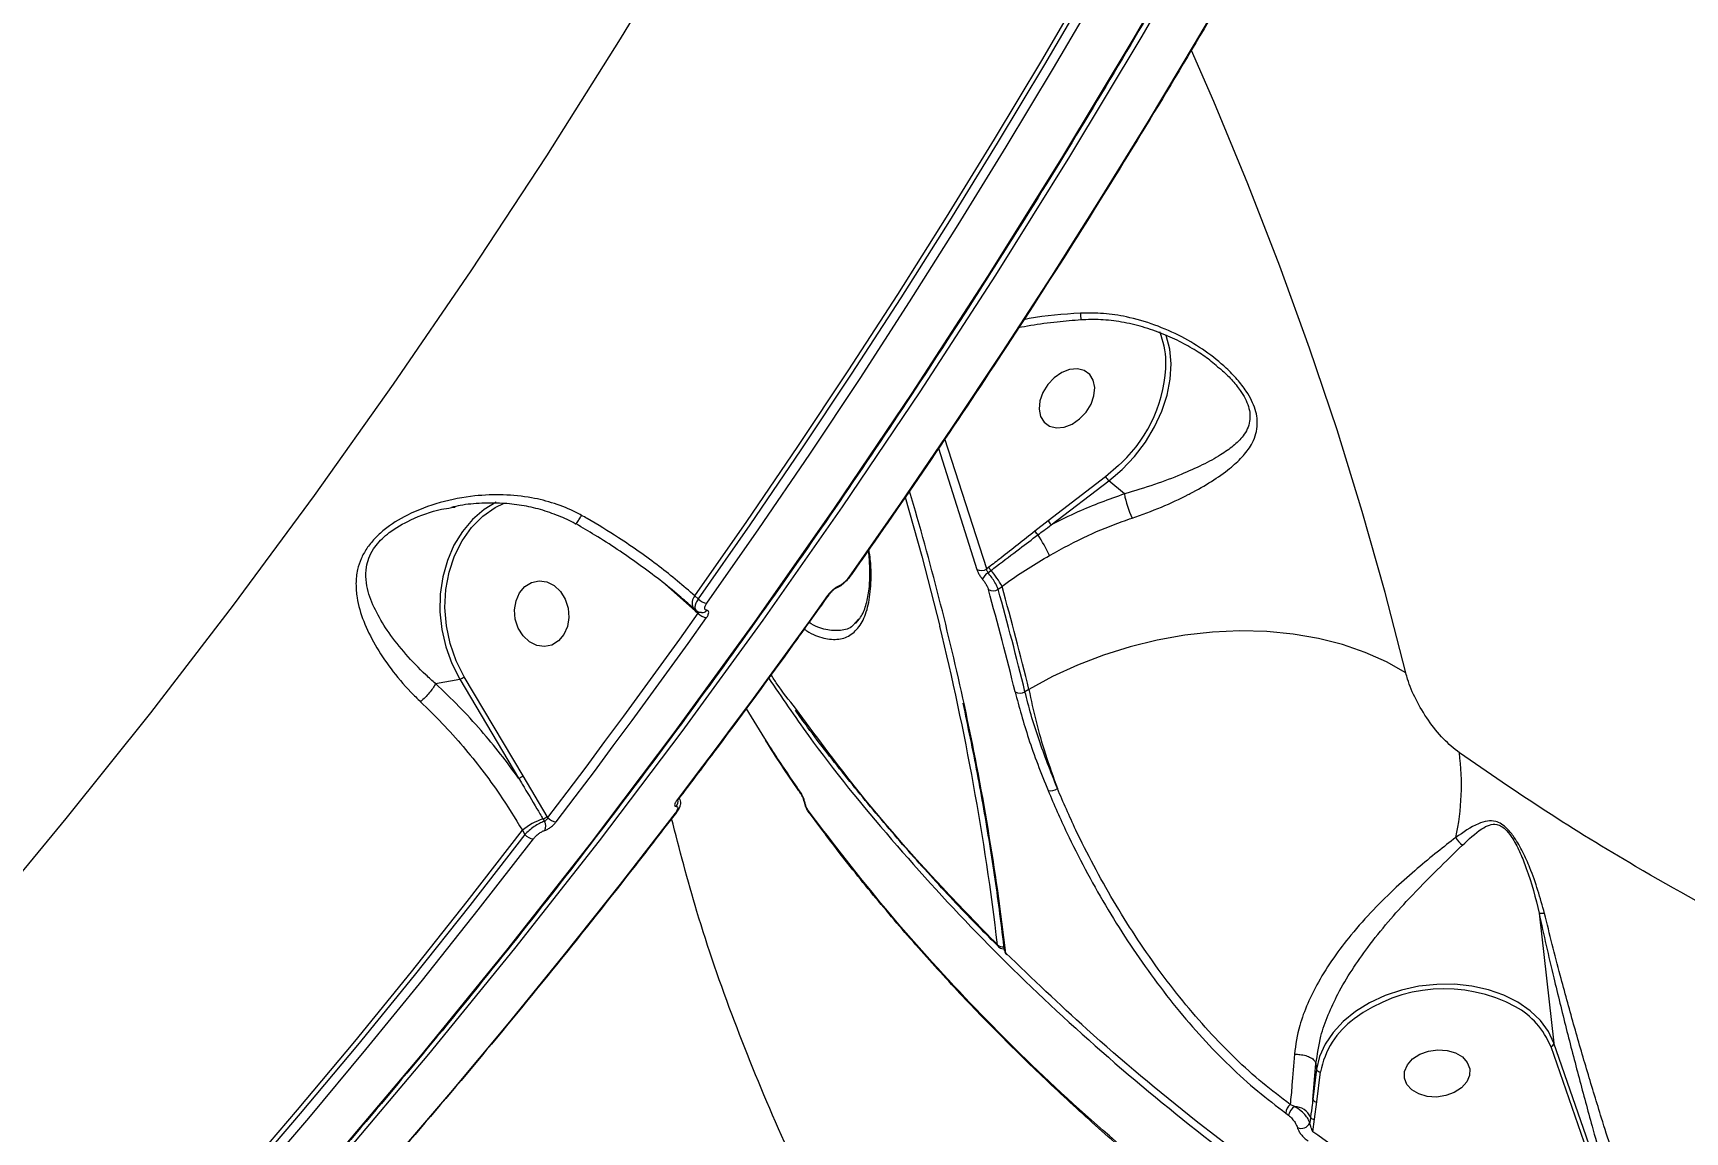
# Model space of a CAD drawing. Header units: millimetres. Extents: x -6028 to 5958, y -6064 to 4137.
# Drawn here: x 1504.4 to 1729.3, y -1420.3 to -1270.7 of the extents above; entities that cross this region are included whole.
import ezdxf

# ---------------------------------------------------------------- set-up
doc = ezdxf.new("R2010")
doc.units = ezdxf.units.MM
for name, color, linetype in [('DIKOM_ОБЪЕКТ', 7, 'Continuous'), ('DIKOM_РАЗМЕР_ЗОНА', 7, 'Continuous'), ('DIKOM_РАЗМЕР_ОБЪЕКТА', 7, 'Continuous')]:
    doc.layers.add(name, color=color, linetype=linetype)
doc.styles.add('style1', font='arial.ttf', dxfattribs={"width": 0.8})
doc.dimstyles.new('1-50', dxfattribs={"dimtxt": 300, "dimasz": 200, "dimexe": 100, "dimexo": 0, "dimgap": 100, "dimtad": 1, "dimtxsty": 'style1', "dimcen": 200, "dimclrd": 7, "dimclre": 7, "dimclrt": 7, "dimadec": 1, "dimazin": 2, "dimtfac": 1, "dimtmove": 0, "dimatfit": 2, "dimfxl": 0, "dimlwd": 25, "dimlwe": 18, "dimarcsym": 0})

# ---------------------------------------------------------------- blocks, each defined once
blk = doc.blocks.new('*D9')
at = {"layer": 'Defpoints', "color": 0, "transparency": 16777216}
for p in [(-6027.56, 1459.58), (4556.58, 1382.7), (4556.58, -5964.37)]:
    blk.add_point(p, dxfattribs=at)
at = {"layer": 'DIKOM_РАЗМЕР_ЗОНА', "color": 7, "lineweight": 18, "transparency": 16777216}
for p, q in [((-6027.56, 1459.58), (-6027.56, -6064.37)), ((4556.58, 1382.7), (4556.58, -6064.37))]:
    blk.add_line(p, q, dxfattribs=at)
at = {"layer": 'DIKOM_РАЗМЕР_ЗОНА', "color": 7, "lineweight": 25, "transparency": 16777216}
blk.add_line((-5827.56, -5964.37), (4356.58, -5964.37), dxfattribs=at)
at = {"layer": 'DIKOM_РАЗМЕР_ЗОНА', "color": 7, "transparency": 16777216}
for points in [[(-5827.56, -5931.03), (-5827.56, -5997.7), (-6027.56, -5964.37)], [(4356.58, -5931.03), (4356.58, -5997.7), (4556.58, -5964.37)]]:
    blk.add_solid(points, dxfattribs=at)
at = {"layer": 'DIKOM_РАЗМЕР_ЗОНА', "color": 7, "transparency": 16777216, "insert": (157.08, -5711.2), "char_height": 300, "attachment_point": 5, "style": 'style1'}
blk.add_mtext('10600', dxfattribs=at)
blk = doc.blocks.new('*D10')
at = {"layer": 'Defpoints', "color": 0, "transparency": 16777216}
for p in [(1555.59, 4137.49), (5858.35, 4137.49), (1555.59, -4898.38)]:
    blk.add_point(p, dxfattribs=at)
at = {"layer": 'DIKOM_РАЗМЕР_ЗОНА', "color": 7, "lineweight": 18, "transparency": 16777216}
for p, q in [((1555.59, 4137.49), (5958.35, 4137.49)), ((1555.59, -4898.38), (5958.35, -4898.38))]:
    blk.add_line(p, q, dxfattribs=at)
at = {"layer": 'DIKOM_РАЗМЕР_ЗОНА', "color": 7, "lineweight": 25, "transparency": 16777216}
blk.add_line((5858.35, -4698.38), (5858.35, 3937.49), dxfattribs=at)
at = {"layer": 'DIKOM_РАЗМЕР_ЗОНА', "color": 7, "transparency": 16777216}
for points in [[(5825.01, 3937.49), (5891.68, 3937.49), (5858.35, 4137.49)], [(5825.01, -4698.38), (5891.68, -4698.38), (5858.35, -4898.38)]]:
    blk.add_solid(points, dxfattribs=at)
at = {"layer": 'DIKOM_РАЗМЕР_ЗОНА', "color": 7, "transparency": 16777216, "insert": (5605.17, 52.12), "char_height": 300, "attachment_point": 5, "rotation": 90, "style": 'style1'}
blk.add_mtext('9050', dxfattribs=at)
blk = doc.blocks.new('*D11')
at = {"layer": 'Defpoints', "color": 0, "transparency": 16777216}
for p in [(259.43, 2965.58), (1920.55, -3002.33), (4022.59, -3002.33)]:
    blk.add_point(p, dxfattribs=at)
at = {"layer": 'DIKOM_РАЗМЕР_ОБЪЕКТА', "color": 7, "lineweight": 18, "transparency": 16777216}
for p, q in [((259.43, 2965.58), (4122.59, 2965.58)), ((1920.55, -3002.33), (4122.59, -3002.33))]:
    blk.add_line(p, q, dxfattribs=at)
at = {"layer": 'DIKOM_РАЗМЕР_ОБЪЕКТА', "color": 7, "lineweight": 25, "transparency": 16777216}
blk.add_line((4022.59, 2765.58), (4022.59, -2802.33), dxfattribs=at)
at = {"layer": 'DIKOM_РАЗМЕР_ОБЪЕКТА', "color": 7, "transparency": 16777216}
for points in [[(3989.25, 2765.58), (4055.92, 2765.58), (4022.59, 2965.58)], [(3989.25, -2802.33), (4055.92, -2802.33), (4022.59, -3002.33)]]:
    blk.add_solid(points, dxfattribs=at)
at = {"layer": 'DIKOM_РАЗМЕР_ОБЪЕКТА', "color": 7, "transparency": 16777216, "insert": (3769.41, -24.42), "char_height": 300, "attachment_point": 5, "rotation": 90, "style": 'style1'}
blk.add_mtext('6000', dxfattribs=at)
blk = doc.blocks.new('*D12')
at = {"layer": 'Defpoints', "color": 0, "transparency": 16777216}
for p in [(3056.58, 1987.9), (-4027.97, 676.5), (3056.58, -3714.77)]:
    blk.add_point(p, dxfattribs=at)
at = {"layer": 'DIKOM_РАЗМЕР_ОБЪЕКТА', "color": 7, "lineweight": 18, "transparency": 16777216}
for p, q in [((3056.58, 1987.9), (3056.58, -3814.77)), ((-4027.97, 676.5), (-4027.97, -3814.77))]:
    blk.add_line(p, q, dxfattribs=at)
at = {"layer": 'DIKOM_РАЗМЕР_ОБЪЕКТА', "color": 7, "lineweight": 25, "transparency": 16777216}
blk.add_line((-3827.97, -3714.77), (2856.58, -3714.77), dxfattribs=at)
at = {"layer": 'DIKOM_РАЗМЕР_ОБЪЕКТА', "color": 7, "transparency": 16777216}
for points in [[(-3827.97, -3681.44), (-3827.97, -3748.11), (-4027.97, -3714.77)], [(2856.58, -3681.44), (2856.58, -3748.11), (3056.58, -3714.77)]]:
    blk.add_solid(points, dxfattribs=at)
at = {"layer": 'DIKOM_РАЗМЕР_ОБЪЕКТА', "color": 7, "transparency": 16777216, "insert": (20, -3461.6), "char_height": 300, "attachment_point": 5, "style": 'style1'}
blk.add_mtext('7100', dxfattribs=at)

msp = doc.modelspace()

# ---------------------------------------------------------------- linework, layer by layer
at = {"layer": 'DIKOM_ОБЪЕКТ', "color": 7, "linetype": 'Continuous', "lineweight": 15}
for p, q in [((1627.694, -1327.216), (1632.912, -1343.707)), ((1634.243, -1343.641), (1628.549, -1325.937)), ((1650.438, -1331.098), (1642.602, -1337.092)), ((1643.036, -1337.65), (1650.871, -1331.657)), ((1650.871, -1331.657), (1651.48, -1331.174)), ((1652.998, -1333.436), (1650.871, -1331.657)), ((1561.349, -1335.298), (1561.84, -1335.216)), ((1642.602, -1337.092), (1640.821, -1338.494)), ((1634.527, -1343.423), (1634.243, -1343.641)), ((1590.094, -1345.391), (1594.564, -1349.367)), ((1594.965, -1347.718), (1594.513, -1347.311)), ((1635.811, -1346.42), (1636.33, -1346.027)), ((1594.256, -1348.911), (1594.236, -1348.891)), ((1594.656, -1349.271), (1594.256, -1348.911)), ((1594.564, -1349.367), (1594.912, -1349.681)), ((1616.826, -1350.447), (1616.349, -1350.977)), ((1559.185, -1359.251), (1562.475, -1358.652)), ((1562.475, -1358.652), (1570.493, -1372.118)), ((1571.105, -1371.796), (1563.087, -1358.33)), ((1639.999, -1360.063), (1639.454, -1360.359)), ((1604.047, -1366.732), (1601.492, -1362.607)), ((1574.38, -1377.365), (1571.105, -1371.796)), ((1609.431, -1375.413), (1609.428, -1375.401)), ((1573.819, -1377.675), (1574.022, -1378.015)), ((1574.447, -1377.478), (1574.38, -1377.365)), ((1610.053, -1376.832), (1610.063, -1376.845)), ((1571.018, -1379.225), (1571.354, -1379.787)), ((1709.468, -1390.523), (1711.5, -1408.216)), ((1724.66, -1446.16), (1711.5, -1408.216)), ((1711.055, -1408.677), (1724.216, -1446.621)), ((1678.66, -1415.853), (1679.079, -1410.954)), ((1679.172, -1411.764), (1678.66, -1415.853)), ((1679.079, -1410.954), (1679.079, -1410.952)), ((1679.079, -1410.954), (1679.172, -1411.764)), ((1679.197, -1416.207), (1679.709, -1412.118)), ((1676.185, -1416.827), (1675.578, -1416.538)), ((1678.882, -1418.571), (1679.197, -1416.207)), ((1674.996, -1417.716), (1675.349, -1417.998)), ((1678.65, -1420.291), (1678.882, -1418.571))]:
    msp.add_line(p, q, dxfattribs=at)
at = {"layer": 'DIKOM_ОБЪЕКТ', "color": 7, "linetype": 'Continuous', "lineweight": 15, "flags": 128}
for points in [[(1707.906, -1168.627), (1699.616, -1186.262), (1691.064, -1203.697), (1682.249, -1220.929), (1673.176, -1237.95), (1663.848, -1254.757), (1654.266, -1271.344), (1644.434, -1287.706), (1634.355, -1303.838), (1624.032, -1319.735), (1613.468, -1335.393), (1602.666, -1350.807), (1591.629, -1365.971), (1580.362, -1380.882), (1568.866, -1395.535), (1557.146, -1409.925), (1545.206, -1424.048)], [(1546.342, -1423.841), (1558.282, -1409.718), (1570.002, -1395.328), (1581.498, -1380.675), (1592.765, -1365.764), (1603.802, -1350.6), (1614.604, -1335.186), (1625.168, -1319.528), (1635.491, -1303.631), (1645.57, -1287.499), (1655.402, -1271.137), (1664.984, -1254.55), (1674.313, -1237.743), (1683.385, -1220.722), (1692.2, -1203.491), (1700.753, -1186.055), (1709.042, -1168.42)], [(1622.039, -1205.546), (1613, -1222.365), (1603.702, -1238.964), (1594.147, -1255.339), (1584.339, -1271.484), (1574.28, -1287.394), (1563.974, -1303.063), (1553.425, -1318.488), (1542.635, -1333.662), (1531.608, -1348.582), (1520.348, -1363.242), (1508.858, -1377.637), (1497.141, -1391.764), (1485.202, -1405.618), (1473.045, -1419.193), (1460.672, -1432.486)], [(1668.977, -1261.18), (1662.656, -1271.978), (1656.228, -1282.679), (1649.694, -1293.282), (1643.054, -1303.785), (1636.311, -1314.188), (1629.464, -1324.489), (1622.515, -1334.687), (1615.464, -1344.779)], [(1594.513, -1347.311), (1601.573, -1337.207), (1608.53, -1326.996), (1615.385, -1316.683), (1622.136, -1306.266), (1628.783, -1295.749), (1635.324, -1285.132), (1641.758, -1274.417), (1648.086, -1263.604)], [(1648.433, -1264.188), (1642.117, -1274.977), (1635.694, -1285.669), (1629.166, -1296.263), (1622.532, -1306.758), (1615.794, -1317.152), (1608.953, -1327.445), (1602.009, -1337.634), (1594.965, -1347.718)], [(1596.15, -1348.295), (1603.201, -1338.202), (1610.15, -1328.005), (1616.997, -1317.704), (1623.74, -1307.301), (1630.38, -1296.797), (1636.914, -1286.194), (1643.342, -1275.493), (1649.663, -1264.696)], [(1691.324, -1357.799), (1688.514, -1346.831), (1685.392, -1335.804), (1681.959, -1324.725), (1678.217, -1313.598), (1674.168, -1302.43), (1669.815, -1291.228), (1665.16, -1279.997), (1662.15, -1273.081)], [(1651.48, -1331.174), (1652.702, -1330.09), (1654.375, -1328.317), (1655.851, -1326.375), (1657.1, -1324.309), (1658.093, -1322.162), (1658.809, -1319.982), (1659.233, -1317.816), (1659.354, -1315.713), (1659.171, -1313.717), (1658.687, -1311.874), (1658.654, -1311.784)], [(1641.581, -1322.878), (1642.074, -1323.675), (1642.817, -1324.209), (1643.751, -1324.436), (1644.8, -1324.338), (1645.879, -1323.924), (1646.901, -1323.225), (1647.783, -1322.3), (1648.453, -1321.222), (1648.857, -1320.08), (1648.963, -1318.965), (1648.761, -1317.969), (1648.269, -1317.172), (1647.526, -1316.638), (1646.592, -1316.41), (1645.543, -1316.508), (1644.464, -1316.923), (1643.442, -1317.622), (1642.56, -1318.547), (1641.89, -1319.625), (1641.486, -1320.767), (1641.38, -1321.881), (1641.581, -1322.878)], [(1652.629, -1329.173), (1652.214, -1329.579), (1650.438, -1331.098)], [(1623.165, -1333.87), (1625.424, -1341.926), (1627.862, -1351.432)], [(1567.445, -1334.555), (1565.801, -1335.548), (1564.224, -1336.899), (1562.846, -1338.529), (1561.696, -1340.404), (1560.799, -1342.482), (1560.175, -1344.719), (1559.838, -1347.066), (1559.793, -1349.473), (1560.043, -1351.887), (1560.583, -1354.255), (1561.399, -1356.526), (1562.475, -1358.652)], [(1563.087, -1358.33), (1561.993, -1356.15), (1561.181, -1353.814), (1560.67, -1351.381), (1560.473, -1348.908), (1560.594, -1346.456), (1561.03, -1344.083), (1561.772, -1341.847), (1562.8, -1339.802), (1564.091, -1337.996), (1565.612, -1336.475), (1567.328, -1335.275), (1568.536, -1334.677)], [(1576.205, -1346.728), (1576.86, -1347.782), (1577.254, -1348.994), (1577.357, -1350.268), (1577.16, -1351.499), (1576.678, -1352.589), (1575.952, -1353.448), (1575.039, -1354.007), (1574.014, -1354.222), (1572.96, -1354.073), (1571.962, -1353.574), (1571.101, -1352.766), (1570.447, -1351.712), (1570.052, -1350.5), (1569.949, -1349.226), (1570.146, -1347.995), (1570.628, -1346.905), (1571.354, -1346.046), (1572.267, -1345.487), (1573.292, -1345.273), (1574.346, -1345.421), (1575.344, -1345.919), (1576.205, -1346.728)], [(1615.616, -1344.685), (1615.555, -1344.742), (1615.464, -1344.779)], [(1634.424, -1344.154), (1634.524, -1344.078), (1634.824, -1343.848)], [(1612.574, -1347.26), (1610.057, -1350.784), (1607.528, -1354.295), (1604.986, -1357.793), (1602.432, -1361.278), (1599.865, -1364.749), (1597.286, -1368.206), (1594.695, -1371.65), (1592.092, -1375.08)], [(1594.912, -1349.681), (1592.397, -1353.202), (1589.87, -1356.71), (1587.33, -1360.205), (1584.778, -1363.687), (1582.214, -1367.155), (1579.637, -1370.61), (1577.048, -1374.051), (1574.447, -1377.478)], [(1594.564, -1349.367), (1594.6, -1349.299), (1594.624, -1349.242)], [(1575.618, -1378.079), (1578.221, -1374.649), (1580.812, -1371.205), (1583.391, -1367.747), (1585.958, -1364.276), (1588.512, -1360.792), (1591.054, -1357.294), (1593.583, -1353.783), (1596.1, -1350.259)], [(1691.324, -1357.799), (1688.686, -1356.293), (1685.804, -1355.001), (1682.704, -1353.934), (1679.416, -1353.103), (1675.969, -1352.516), (1672.394, -1352.177), (1668.724, -1352.089), (1664.992, -1352.253), (1661.233, -1352.669), (1657.481, -1353.331), (1653.769, -1354.235), (1650.133, -1355.371), (1646.605, -1356.73), (1643.216, -1358.298), (1639.999, -1360.063)], [(1591.981, -1376.786), (1591.925, -1376.837), (1591.834, -1376.875)], [(1592.244, -1374.99), (1592.184, -1375.043), (1592.092, -1375.08)], [(1609.511, -1375.52), (1609.451, -1375.457), (1609.431, -1375.413)], [(1591.834, -1376.875), (1584.326, -1386.552), (1576.721, -1396.118), (1569.02, -1405.569), (1561.223, -1414.906), (1553.331, -1424.126), (1545.346, -1433.229), (1537.268, -1442.214), (1529.099, -1451.078)], [(1508.211, -1453.515), (1516.39, -1444.641), (1524.477, -1435.646), (1532.472, -1426.533), (1540.373, -1417.302), (1548.18, -1407.955), (1555.89, -1398.491), (1563.503, -1388.914), (1571.018, -1379.225)], [(1571.354, -1379.787), (1563.852, -1389.457), (1556.254, -1399.014), (1548.558, -1408.458), (1540.768, -1417.787), (1532.883, -1427), (1524.904, -1436.095), (1516.833, -1445.072), (1508.671, -1453.93)], [(1509.785, -1454.594), (1517.954, -1445.73), (1526.032, -1436.745), (1534.017, -1427.642), (1541.909, -1418.421), (1549.706, -1409.085), (1557.407, -1399.634), (1565.012, -1390.068), (1572.52, -1380.391)], [(1711.5, -1408.216), (1710.741, -1406.613), (1709.653, -1405.125), (1708.259, -1403.786), (1706.589, -1402.624), (1704.679, -1401.665), (1702.571, -1400.93), (1700.311, -1400.434), (1697.947, -1400.188), (1695.531, -1400.198), (1693.116, -1400.463), (1690.753, -1400.978), (1688.494, -1401.731), (1686.388, -1402.706), (1684.481, -1403.882), (1682.813, -1405.234), (1681.422, -1406.731), (1680.336, -1408.343), (1679.581, -1410.032), (1679.172, -1411.764)], [(1691.543, -1411.152), (1692.255, -1410.354), (1693.237, -1409.715), (1694.409, -1409.286), (1695.677, -1409.103), (1696.936, -1409.181), (1698.086, -1409.513), (1699.034, -1410.072), (1699.701, -1410.814), (1700.036, -1411.677), (1700.009, -1412.592), (1699.624, -1413.485), (1698.911, -1414.283), (1697.93, -1414.923), (1696.757, -1415.351), (1695.49, -1415.534), (1694.23, -1415.456), (1693.08, -1415.124), (1692.133, -1414.565), (1691.465, -1413.824), (1691.131, -1412.961), (1691.158, -1412.045), (1691.543, -1411.152)]]:
    msp.add_lwpolyline(points, dxfattribs=at)
at = {"layer": 'DIKOM_ОБЪЕКТ', "color": 7, "linetype": 'Continuous', "lineweight": 15}
for centre, radius, start, end in [((1661.241, -1307.99), 14.263, 183.3835, 187.00341), ((1647.689, -1315.622), 10.971, 1.3431, 22.74466), ((1639.4, -1315.178), 19.258, 313.38797, 359.44287), ((1652.197, -1330.181), 1.984, 207.55018, 228.07032), ((1240.451, -1446.847), 399.822, 12.22769, 16.53489), ((1666.106, -1331.117), 13.312, 190.03517, 204.95207), ((1642.805, -1337.341), 2.294, 210.16458, 226.31609), ((1644.361, -1336.174), 1.984, 207.55018, 228.07032), ((1614.294, -1356.154), 31.927, 26.71096, 32.49915), ((1633.523, -1342.596), 1.268, 241.19615, 304.53862), ((1635.354, -1345.653), 1.764, 121.82324, 160.68039), ((1636.343, -1342.466), 2.053, 207.78863, 222.29919), ((1627.247, -1350.693), 10.212, 27.19198, 42.0922), ((1595.657, -1348.326), 1.529, 138.4261, 201.67343), ((1612.532, -1347.018), 0.246, 279.85608, 324.36118), ((1613.5, -1345.721), 0.602, 291.66377, 330.04074), ((1635.108, -1345.383), 1.253, 239.69228, 304.1041), ((1237.426, -1457.671), 412.329, 13.64898, 15.64662), ((1237.731, -1457.912), 413.398, 13.64928, 15.6462), ((1238.196, -1457.606), 413.474, 13.64534, 15.65581), ((1596.172, -1348.602), 1.658, 220.57041, 267.52563), ((1596.228, -1346.629), 1.668, 220.77338, 267.33153), ((1595.474, -1348.764), 0.832, 266.04832, 321.78141), ((1275.823, -1437.619), 362.436, 6.78278, 13.75674), ((1562.038, -1357.08), 1.632, 285.54083, 310.01559), ((1638.772, -1359.31), 1.251, 238.09864, 303.0302), ((1281.853, -1437.921), 357.469, 6.74565, 12.23489), ((1665.285, -1373.036), 33.615, 347.67509, 7.46052), ((1570.058, -1370.549), 1.629, 285.49949, 310.01922), ((1609.283, -1374.028), 0.404, 180.23489, 214.11692), ((1642.901, -1372.156), 1.693, 259.85823, 304.9678), ((1591.14, -1375.29), 1.075, 320.08493, 11.92482), ((1610.432, -1376.566), 0.463, 182.25391, 215.03685), ((1576.64, -1386.077), 8.863, 108.55558, 129.36371), ((1573.255, -1375.993), 1.773, 288.55941, 309.35929), ((1572.994, -1378.668), 1.217, 332.0946, 32.40424), ((1575.7, -1376.478), 1.603, 218.59101, 267.05806), ((1572.61, -1378.788), 1.605, 218.50323, 266.78079), ((1701.06, -1378.616), 3.34, 208.5246, 232.57411), ((1636.454, -1393.964), 1.121, 229.27004, 278.03335), ((1636.141, -1394.78), 0.42, 184.62801, 225.77511), ((1636.547, -1394.366), 1, 225.00757, 265.72282), ((1637.67, -1395.482), 1, 186.67246, 225.31812), ((1637.229, -1395.526), 0.558, 187.4659, 226.74761), ((1637.268, -1395.898), 0.422, 184.67425, 224.43648), ((1696.577, -1421.318), 20.51, 61.7753, 126.81942), ((1701.134, -1412.59), 10.665, 21.52056, 61.17059), ((1691.065, -1414.257), 11.556, 125.9232, 169.33411), ((1710.997, -1408.176), 0.505, 276.68682, 355.40478), ((1679.658, -1411.61), 0.51, 197.60494, 275.65926), ((1676.494, -1417.723), 1.498, 127.67904, 179.73483), ((1677.215, -1418.446), 1.919, 122.45973, 166.49925), ((1676.075, -1419.354), 2.53, 25.78579, 87.50862), ((1679.146, -1415.699), 0.51, 197.61634, 275.65828), ((1677.091, -1418.533), 1.274, 244.87525, 335.12205), ((1678.845, -1418.033), 0.539, 204.19414, 273.9106)]:
    msp.add_arc(centre, radius, start, end, dxfattribs=at)
for points, knots in [([(1708.088, -1168.515), (1706.753, -1171.4), (1702.88, -1179.766), (1696.295, -1193.484), (1688.261, -1209.607), (1679.999, -1225.551), (1671.516, -1241.313), (1662.811, -1256.888), (1653.89, -1272.274), (1644.752, -1287.465), (1635.401, -1302.458), (1625.84, -1317.249), (1616.07, -1331.834), (1606.094, -1346.209), (1595.916, -1360.371), (1585.537, -1374.316), (1574.959, -1388.039), (1564.188, -1401.538), (1553.223, -1414.81), (1542.07, -1427.849), (1530.73, -1440.655), (1519.206, -1453.221), (1507.503, -1465.547), (1495.621, -1477.627), (1483.566, -1489.46), (1471.339, -1501.042), (1458.944, -1512.369), (1446.385, -1523.44), (1433.665, -1534.252), (1420.786, -1544.8), (1407.752, -1555.083), (1394.567, -1565.098), (1381.235, -1574.843), (1367.755, -1584.311), (1354.792, -1593.083), (1346.268, -1598.584), (1342.334, -1601.124)], [0, 0, 0, 0, 0.0157708, 0.0457271, 0.0756836, 0.1056401, 0.1355963, 0.1655526, 0.1955087, 0.2254648, 0.2554208, 0.2853767, 0.3153326, 0.3452882, 0.3752437, 0.4051993, 0.4351545, 0.4651098, 0.4950648, 0.5250198, 0.5549744, 0.5849292, 0.6148836, 0.644838, 0.674792, 0.7047462, 0.7347001, 0.7646537, 0.7946071, 0.8245605, 0.8545135, 0.8844664, 0.9144194, 0.944372, 0.9743244, 1, 1, 1, 1]), ([(1669.134, -1261.078), (1667.566, -1263.775), (1663.019, -1271.596), (1655.33, -1284.392), (1645.997, -1299.398), (1636.451, -1314.2), (1626.866, -1328.54), (1619.874, -1338.654), (1616.154, -1343.922), (1615.616, -1344.685)], [0, 0, 0, 0, 0.09344184, 0.27092929, 0.44841777, 0.62590587, 0.80339229, 0.97153682, 1, 1, 1, 1]), ([(1647.003, -1308.832), (1644.648, -1308.98), (1642.027, -1309.144), (1639.536, -1309.664), (1639.285, -1309.717)], [0, 0, 0, 0, 0.89903567, 1, 1, 1, 1]), ([(1654.037, -1336.732), (1655.398, -1336.243), (1658.125, -1335.263), (1660.641, -1334.068), (1662.897, -1332.899), (1664.918, -1331.751), (1667.261, -1330.097), (1669.079, -1328.446), (1670.212, -1326.963), (1670.859, -1325.558), (1671.196, -1324.016), (1670.979, -1321.966), (1669.858, -1319.715), (1668.396, -1317.827), (1666.563, -1315.948), (1664.054, -1313.945), (1660.768, -1311.959), (1657.165, -1310.354), (1653.569, -1309.32), (1650.156, -1308.786), (1648.054, -1308.817), (1647.003, -1308.832)], [0, 0, 0, 0, 0.0726914, 0.1455239, 0.1511316, 0.2173306, 0.2835406, 0.3377157, 0.3918173, 0.4254872, 0.4591091, 0.5134531, 0.5679374, 0.6044967, 0.6411234, 0.7029645, 0.7649124, 0.8309029, 0.8968734, 0.9484532, 1, 1, 1, 1]), ([(2288.518, -1307.096), (2284.392, -1311.399), (2276.137, -1320.008), (2262.58, -1332.337), (2248.078, -1344.306), (2232.55, -1355.818), (2216.05, -1366.829), (2198.936, -1377.096), (2181.282, -1386.6), (2163.171, -1395.342), (2144.309, -1403.463), (2124.73, -1410.908), (2104.486, -1417.633), (2084.017, -1423.491), (2063.399, -1428.483), (2042.708, -1432.628), (2021.613, -1435.989), (2000.172, -1438.524), (1978.45, -1440.2), (1956.914, -1440.984), (1935.633, -1440.89), (1914.669, -1439.955), (1893.692, -1438.162), (1872.777, -1435.482), (1851.999, -1431.902), (1831.795, -1427.497), (1812.223, -1422.298), (1793.322, -1416.354), (1774.802, -1409.574), (1756.748, -1401.943), (1739.226, -1393.472), (1723.801, -1384.971), (1710.26, -1376.691), (1702.499, -1371.346), (1698.615, -1368.671)], [0, 0, 0, 0, 0.0311785, 0.0623809, 0.0935595, 0.1256442, 0.1577552, 0.1898399, 0.2210202, 0.2522244, 0.2834047, 0.3154899, 0.347601, 0.3796861, 0.410889, 0.442116, 0.473319, 0.5054257, 0.5375587, 0.5696655, 0.6009196, 0.6321979, 0.6634522, 0.6956102, 0.727794, 0.7599521, 0.7912843, 0.8226406, 0.8539731, 0.8862093, 0.9184713, 0.9507075, 0.9753307, 1, 1, 1, 1]), ([(1647.087, -1309.749), (1646.008, -1309.835), (1643.713, -1310.016), (1640.862, -1310.39), (1639.124, -1310.723), (1638.567, -1310.829)], [0, 0, 0, 0, 0.3762817, 0.8000922, 1, 1, 1, 1]), ([(1665.699, -1316.114), (1665.415, -1315.87), (1664.584, -1315.155), (1662.946, -1314.034), (1660.761, -1312.764), (1658.232, -1311.606), (1655.493, -1310.652), (1652.646, -1309.997), (1649.826, -1309.648), (1647.98, -1309.703), (1647.082, -1309.73)], [0, 0, 0, 0, 0.05745, 0.1680213, 0.2970747, 0.4345602, 0.5805, 0.7267727, 0.8669933, 1, 1, 1, 1]), ([(2358.959, -1316.677), (2356.928, -1319.717), (2351.454, -1327.906), (2341.59, -1340.954), (2329.129, -1355.671), (2315.458, -1370.068), (2300.594, -1384.084), (2284.557, -1397.659), (2267.699, -1410.495), (2250.1, -1422.565), (2231.849, -1433.859), (2212.65, -1444.563), (2192.53, -1454.61), (2171.537, -1463.951), (2150.134, -1472.379), (2128.404, -1479.888), (2106.435, -1486.489), (2083.869, -1492.291), (2060.761, -1497.237), (2037.18, -1501.29), (2013.921, -1504.325), (1991.069, -1506.392), (1968.695, -1507.562), (1946.159, -1507.88), (1923.529, -1507.31), (1900.876, -1505.835), (1878.392, -1503.456), (1856.148, -1500.161), (1834.217, -1495.958), (1812.53, -1490.821), (1791.176, -1484.728), (1770.24, -1477.678), (1750.181, -1469.825), (1731.049, -1461.216), (1712.869, -1451.911), (1695.347, -1441.759), (1678.567, -1430.763), (1662.632, -1418.927), (1648.695, -1407.304), (1640.48, -1399.419), (1636.847, -1395.932)], [0, 0, 0, 0, 0.0156514, 0.0421674, 0.0687038, 0.0952197, 0.122506, 0.1498143, 0.1771005, 0.2036165, 0.2301529, 0.2566688, 0.283955, 0.3112634, 0.3385496, 0.3650655, 0.391602, 0.4181179, 0.4454041, 0.4727125, 0.4999986, 0.5255599, 0.5511394, 0.5767006, 0.6029494, 0.6292177, 0.6554665, 0.6819826, 0.7085191, 0.7350351, 0.7623214, 0.7896298, 0.816916, 0.843432, 0.8699685, 0.8964845, 0.9237706, 0.9510792, 0.9783655, 1, 1, 1, 1]), ([(1665.691, -1316.126), (1665.858, -1316.252), (1666.553, -1316.774), (1667.605, -1317.872), (1669.005, -1319.55), (1670.055, -1321.58), (1670.177, -1323.342), (1669.773, -1324.61), (1669.064, -1325.756), (1667.868, -1326.933), (1666.015, -1328.226), (1663.654, -1329.508), (1660.655, -1330.845), (1657.134, -1332.194), (1654.392, -1333.018), (1652.998, -1333.436)], [0, 0, 0, 0, 0.01704851, 0.07090066, 0.12609032, 0.20450184, 0.28280792, 0.33232434, 0.38310231, 0.46608488, 0.55075193, 0.65464213, 0.76032989, 0.87818486, 1, 1, 1, 1]), ([(1579.066, -1336.349), (1578.827, -1336.219), (1577.649, -1335.58), (1575.402, -1334.674), (1572.065, -1333.84), (1568.411, -1333.474), (1564.216, -1333.644), (1559.783, -1334.478), (1555.582, -1336.054), (1552.611, -1337.885), (1550.842, -1339.515), (1549.764, -1340.857), (1549.001, -1342.275), (1548.48, -1343.884), (1548.292, -1345.656), (1548.498, -1348.011), (1549.305, -1350.783), (1550.888, -1353.995), (1553.035, -1357.234), (1555.218, -1359.841), (1556.702, -1361.298), (1557.149, -1361.737)], [0, 0, 0, 0, 0.0134562, 0.0663225, 0.11923156, 0.18327483, 0.24735164, 0.32648127, 0.40536535, 0.4678606, 0.49909758, 0.53030241, 0.56144114, 0.59262409, 0.63451253, 0.67648811, 0.74808498, 0.81976015, 0.89395845, 0.96806364, 1, 1, 1, 1]), ([(1652.998, -1333.436), (1650.861, -1334.198), (1647.468, -1335.407), (1644.233, -1337.044), (1643.036, -1337.65)], [0, 0, 0, 0, 0.6298969, 1, 1, 1, 1]), ([(1559.182, -1359.253), (1559.181, -1359.253), (1558.744, -1358.862), (1557.273, -1357.559), (1555.066, -1355.242), (1552.818, -1352.405), (1551.07, -1349.576), (1550.063, -1347.175), (1549.663, -1345.103), (1549.691, -1343.574), (1550.061, -1342.158), (1550.817, -1340.67), (1551.881, -1339.503), (1553.572, -1338.142), (1556.067, -1336.747), (1558.983, -1335.653), (1560.892, -1335.367), (1561.349, -1335.298)], [0, 0, 0, 0, 0.0000577, 0.0472386, 0.1560847, 0.267919, 0.3718933, 0.4781356, 0.5366891, 0.5965358, 0.6379555, 0.6809692, 0.7482718, 0.7648314, 0.8517268, 0.9645554, 1, 1, 1, 1]), ([(1578.292, -1337.57), (1578.259, -1337.549), (1577.528, -1337.077), (1575.925, -1336.383), (1573.498, -1335.515), (1570.906, -1334.946), (1568.214, -1334.667), (1565.415, -1334.675), (1563.102, -1334.863), (1561.742, -1335.169), (1561.34, -1335.259)], [0, 0, 0, 0, 0.0068068, 0.1492178, 0.2972531, 0.4490104, 0.6031418, 0.7609961, 0.92944, 1, 1, 1, 1]), ([(1594.213, -1348.92), (1593.606, -1348.377), (1592.176, -1347.101), (1589.724, -1345.129), (1586.911, -1343.016), (1583.96, -1340.976), (1581.094, -1339.128), (1579.187, -1338.02), (1578.326, -1337.52)], [0, 0, 0, 0, 0.1322257, 0.3111519, 0.4911136, 0.6715414, 0.8517061, 1, 1, 1, 1]), ([(1578.352, -1337.477), (1578.359, -1337.476), (1578.375, -1337.475), (1578.558, -1337.195), (1578.795, -1336.806), (1578.978, -1336.498), (1579.045, -1336.384), (1579.066, -1336.349)], [0, 0, 0, 0, 0.2066886, 0.5195623, 0.8324243, 0.9482803, 1, 1, 1, 1]), ([(1594.513, -1347.311), (1592.924, -1345.96), (1589.701, -1343.218), (1584.659, -1339.704), (1581.03, -1337.469), (1579.322, -1336.495), (1579.066, -1336.349)], [0, 0, 0, 0, 0.3434997, 0.6969359, 0.954535, 1, 1, 1, 1]), ([(1640.821, -1338.494), (1639.285, -1339.715), (1637.196, -1341.375), (1635.085, -1342.995), (1634.527, -1343.423)], [0, 0, 0, 0, 0.7353111, 1, 1, 1, 1]), ([(1641.22, -1339), (1641.482, -1338.801), (1642.083, -1338.345), (1642.692, -1337.901), (1643.036, -1337.65)], [0, 0, 0, 0, 0.4352895, 1, 1, 1, 1]), ([(1642.813, -1341.803), (1644.549, -1340.86), (1647.757, -1339.117), (1651.581, -1337.572), (1653.591, -1336.885), (1654.037, -1336.732)], [0, 0, 0, 0, 0.4786813, 0.8843708, 1, 1, 1, 1]), ([(1634.824, -1343.848), (1635.083, -1343.65), (1636.379, -1342.661), (1638.511, -1341.051), (1640.389, -1339.63), (1641.22, -1339)], [0, 0, 0, 0, 0.1222816, 0.6114222, 1, 1, 1, 1]), ([(1609.386, -1351.823), (1609.501, -1351.906), (1610.46, -1352.603), (1612.081, -1353.139), (1614.151, -1353.354), (1615.87, -1352.67), (1617.207, -1351.209), (1618.118, -1348.99), (1618.522, -1346.025), (1618.554, -1343.326), (1618.277, -1341.455), (1618.207, -1340.984)], [0, 0, 0, 0, 0.0181633, 0.1522554, 0.2863717, 0.4200614, 0.5538558, 0.6878908, 0.821795, 0.9550889, 1, 1, 1, 1]), ([(1616.389, -1351.052), (1616.698, -1350.714), (1617.281, -1350.075), (1617.953, -1348.275), (1618.248, -1346.485), (1618.342, -1344.92), (1618.342, -1343.572), (1618.291, -1342.306), (1618.179, -1341.388), (1618.142, -1341.079)], [0, 0, 0, 0, 0.2350228, 0.4437173, 0.6382376, 0.7312668, 0.8245666, 0.9408194, 1, 1, 1, 1]), ([(1636.33, -1346.027), (1636.57, -1345.844), (1638.605, -1344.3), (1640.841, -1342.973), (1642.813, -1341.803)], [0, 0, 0, 0, 0.1178578, 1, 1, 1, 1]), ([(1615.611, -1344.685), (1615.591, -1344.715), (1615.428, -1344.961), (1615.006, -1345.415), (1614.37, -1345.964), (1613.941, -1346.167), (1613.73, -1346.267)], [0, 0, 0, 0, 0.0442728, 0.3698651, 0.6898608, 1, 1, 1, 1]), ([(1615.464, -1344.779), (1615.368, -1344.905), (1615.175, -1345.156), (1614.802, -1345.519), (1614.42, -1345.816), (1614.16, -1345.964), (1614.038, -1346.014), (1614.021, -1346.021)], [0, 0, 0, 0, 0.2406723, 0.4814407, 0.7216032, 0.9611358, 1, 1, 1, 1]), ([(1632.912, -1343.707), (1632.925, -1343.748), (1632.979, -1343.915), (1633.127, -1344.245), (1633.385, -1344.686), (1633.588, -1344.942), (1633.689, -1345.069)], [0, 0, 0, 0, 0.0963822, 0.39850594, 0.69899446, 1, 1, 1, 1]), ([(1633.689, -1345.069), (1633.791, -1345.197), (1633.993, -1345.452), (1634.252, -1345.893), (1634.406, -1346.236), (1634.46, -1346.413), (1634.476, -1346.465)], [0, 0, 0, 0, 0.2926787, 0.5851109, 0.8789187, 1, 1, 1, 1]), ([(1634.424, -1344.154), (1634.393, -1344.109), (1634.332, -1344.017), (1634.27, -1343.851), (1634.246, -1343.724), (1634.243, -1343.657), (1634.243, -1343.641)], [0, 0, 0, 0, 0.2928957, 0.592428, 0.9005962, 1, 1, 1, 1]), ([(1635.811, -1346.42), (1635.78, -1346.338), (1635.673, -1346.055), (1635.392, -1345.501), (1634.939, -1344.785), (1634.595, -1344.365), (1634.424, -1344.154)], [0, 0, 0, 0, 0.1209281, 0.4144368, 0.706912, 1, 1, 1, 1]), ([(1612.729, -1347.165), (1610.948, -1349.656), (1605.784, -1356.876), (1598.95, -1366.146), (1593.85, -1372.872), (1592.244, -1374.989)], [0, 0, 0, 0, 0.2651071, 0.7686353, 1, 1, 1, 1]), ([(1614.021, -1346.021), (1614.004, -1346.028), (1613.882, -1346.079), (1613.622, -1346.226), (1613.239, -1346.523), (1612.864, -1346.884), (1612.671, -1347.135), (1612.574, -1347.26)], [0, 0, 0, 0, 0.0385502, 0.2780659, 0.5183664, 0.7592528, 1, 1, 1, 1]), ([(1613.722, -1346.28), (1613.719, -1346.281), (1613.707, -1346.286), (1613.622, -1346.328), (1613.478, -1346.419), (1613.272, -1346.576), (1613.037, -1346.795), (1612.842, -1347.009), (1612.761, -1347.124), (1612.734, -1347.162)], [0, 0, 0, 0, 0.0440046, 0.1644093, 0.2994965, 0.47744, 0.6779268, 0.8913791, 1, 1, 1, 1]), ([(1594.965, -1347.718), (1594.941, -1347.755), (1594.782, -1348.001), (1594.562, -1348.446), (1594.486, -1348.93), (1594.534, -1349.212), (1594.655, -1349.259), (1594.665, -1349.263)], [0, 0, 0, 0, 0.0539425, 0.3596995, 0.6649269, 0.9702678, 1, 1, 1, 1]), ([(1595.418, -1349.576), (1595.371, -1349.577), (1595.165, -1349.581), (1594.88, -1349.474), (1594.719, -1349.303), (1594.674, -1349.256)], [0, 0, 0, 0, 0.1777235, 0.7692867, 1, 1, 1, 1]), ([(1595.04, -1349.481), (1595.033, -1349.507), (1595.018, -1349.56), (1594.959, -1349.633), (1594.918, -1349.674), (1594.912, -1349.681)], [0, 0, 0, 0, 0.4392666, 0.9150856, 1, 1, 1, 1]), ([(1596.127, -1349.279), (1596.053, -1349.259), (1595.906, -1349.221), (1595.838, -1349.013), (1595.899, -1348.72), (1596.035, -1348.461), (1596.135, -1348.317), (1596.15, -1348.295)], [0, 0, 0, 0, 0.2394228, 0.4787075, 0.7178977, 0.9577316, 1, 1, 1, 1]), ([(1596.1, -1350.259), (1596.115, -1350.237), (1596.215, -1350.094), (1596.353, -1349.835), (1596.415, -1349.544), (1596.348, -1349.337), (1596.201, -1349.298), (1596.127, -1349.279)], [0, 0, 0, 0, 0.0426724, 0.2824323, 0.5216767, 0.7607859, 1, 1, 1, 1]), ([(1616.349, -1350.977), (1616.237, -1351.112), (1615.704, -1351.75), (1614.367, -1352.135), (1612.365, -1351.968), (1610.875, -1351.505), (1610.045, -1350.917), (1610.039, -1350.913)], [0, 0, 0, 0, 0.0817975, 0.3867232, 0.6911428, 0.9978186, 1, 1, 1, 1]), ([(1604.537, -1358.475), (1606.317, -1361.102), (1611.42, -1368.632), (1621.119, -1380.521), (1633.513, -1394.118), (1647.092, -1407.092), (1661.74, -1419.463), (1677.42, -1431.189), (1694.053, -1442.219), (1711.563, -1452.502), (1729.052, -1461.551), (1746.372, -1469.479), (1763.391, -1476.405), (1780.961, -1482.716), (1799.003, -1488.385), (1817.353, -1493.365), (1835.963, -1497.642), (1852.813, -1500.901), (1863.557, -1502.563), (1867.935, -1503.24)], [0, 0, 0, 0, 0.0354527, 0.1016413, 0.1676225, 0.233603, 0.299792, 0.3660867, 0.4323813, 0.4985702, 0.5645512, 0.6212901, 0.6783311, 0.7354392, 0.7925471, 0.8495882, 0.9055514, 0.9615144, 1, 1, 1, 1]), ([(1608.21, -1362.617), (1607.335, -1361.521), (1606.141, -1360.024), (1605.133, -1358.452), (1604.864, -1358.032)], [0, 0, 0, 0, 0.73272692, 1, 1, 1, 1]), ([(1698.615, -1368.671), (1697.882, -1368.077), (1696.391, -1366.869), (1694.302, -1364.239), (1692.611, -1361.403), (1691.7, -1359.212), (1691.4, -1358.083), (1691.324, -1357.799)], [0, 0, 0, 0, 0.21870478, 0.44478073, 0.67940432, 0.9191986, 1, 1, 1, 1]), ([(1559.182, -1359.253), (1559.098, -1359.415), (1558.932, -1359.737), (1558.474, -1360.358), (1557.925, -1360.995), (1557.496, -1361.423), (1557.241, -1361.655), (1557.181, -1361.708), (1557.149, -1361.737)], [0, 0, 0, 0, 0.2316302, 0.463243, 0.6948712, 0.9264847, 0.9610353, 1, 1, 1, 1]), ([(1559.185, -1359.251), (1559.184, -1359.251), (1559.183, -1359.252), (1559.182, -1359.253), (1559.182, -1359.253)], [0, 0, 0, 0, 0.6367245, 1, 1, 1, 1]), ([(1570.493, -1372.118), (1569.686, -1371.018), (1568.066, -1368.807), (1565.343, -1365.543), (1562.393, -1362.307), (1560.258, -1360.273), (1559.185, -1359.251)], [0, 0, 0, 0, 0.2380403, 0.4781623, 0.7377006, 1, 1, 1, 1]), ([(1638.111, -1360.373), (1638.673, -1362.458), (1639.525, -1365.615), (1641.152, -1370.213), (1642.119, -1372.619), (1642.603, -1373.822)], [0, 0, 0, 0, 0.4927652, 0.7463767, 1, 1, 1, 1]), ([(1643.871, -1373.543), (1642.975, -1371.261), (1641.617, -1367.805), (1640.26, -1363.468), (1639.723, -1361.396), (1639.454, -1360.359)], [0, 0, 0, 0, 0.4928137, 0.746409, 1, 1, 1, 1]), ([(1639.999, -1360.063), (1640.3, -1361.494), (1640.892, -1364.31), (1642.197, -1368.843), (1643.311, -1371.97), (1643.871, -1373.543)], [0, 0, 0, 0, 0.3395419, 0.6677597, 1, 1, 1, 1]), ([(1557.149, -1361.737), (1558.14, -1362.701), (1560.134, -1364.641), (1562.926, -1367.762), (1565.539, -1370.996), (1568.31, -1374.786), (1570.015, -1377.58), (1571.018, -1379.225)], [0, 0, 0, 0, 0.1872838, 0.3765537, 0.5570054, 0.7391901, 1, 1, 1, 1]), ([(1635.867, -1395.058), (1634.979, -1394.181), (1631.905, -1391.144), (1626.919, -1385.799), (1620.911, -1379.046), (1615.228, -1372.167), (1610.99, -1366.779), (1608.743, -1363.646), (1608.193, -1362.878)], [0, 0, 0, 0, 0.0861646, 0.2982506, 0.5103985, 0.7215905, 0.9317841, 1, 1, 1, 1]), ([(1635.722, -1394.813), (1633.202, -1392.232), (1626.412, -1385.278), (1617.068, -1374.602), (1610.888, -1366.241), (1608.21, -1362.617)], [0, 0, 0, 0, 0.25063816, 0.67521262, 1, 1, 1, 1]), ([(1636.677, -1395.598), (1636.475, -1393.94), (1635.89, -1389.127), (1634.702, -1381.098), (1633.048, -1371.526), (1631.708, -1365.097), (1631.041, -1361.897)], [0, 0, 0, 0, 0.1495402, 0.4338879, 0.7182279, 1, 1, 1, 1]), ([(1608.879, -1374.03), (1608.582, -1373.594), (1607.096, -1371.415), (1605.44, -1368.99), (1604.2, -1366.979), (1604.047, -1366.732)], [0, 0, 0, 0, 0.1797805, 0.8989381, 1, 1, 1, 1]), ([(1608.951, -1374.254), (1608.858, -1374.122), (1607.155, -1371.706), (1605.587, -1369.262), (1604.104, -1366.951)], [0, 0, 0, 0, 0.054463, 1, 1, 1, 1]), ([(1570.493, -1372.118), (1570.663, -1372.396), (1571.511, -1373.784), (1572.611, -1375.644), (1573.546, -1377.216), (1573.819, -1377.675)], [0, 0, 0, 0, 0.15044544, 0.75212831, 1, 1, 1, 1]), ([(1609.511, -1375.52), (1609.467, -1375.359), (1609.381, -1375.036), (1609.177, -1374.544), (1609.001, -1374.213), (1608.902, -1374.064), (1608.879, -1374.03)], [0, 0, 0, 0, 0.30539899, 0.61141125, 0.9125295, 1, 1, 1, 1]), ([(1609.426, -1375.402), (1609.419, -1375.371), (1609.392, -1375.244), (1609.302, -1374.968), (1609.169, -1374.643), (1609.037, -1374.39), (1608.974, -1374.296), (1608.95, -1374.259)], [0, 0, 0, 0, 0.0836109, 0.3413834, 0.6203095, 0.8520112, 1, 1, 1, 1]), ([(1642.603, -1373.822), (1643.429, -1375.735), (1644.951, -1379.26), (1647.615, -1384.513), (1650.371, -1389.435), (1653.375, -1394.269), (1656.605, -1398.937), (1660.023, -1403.379), (1663.607, -1407.549), (1667.327, -1411.36), (1671.137, -1414.82), (1673.711, -1416.752), (1674.996, -1417.716)], [0, 0, 0, 0, 0.1166811, 0.2150847, 0.3137951, 0.4121986, 0.5100593, 0.6082278, 0.7060828, 0.8039512, 0.9021314, 1, 1, 1, 1]), ([(1675.578, -1416.538), (1674.321, -1415.594), (1671.802, -1413.704), (1668.075, -1410.318), (1664.434, -1406.586), (1660.927, -1402.503), (1657.581, -1398.152), (1654.42, -1393.579), (1651.478, -1388.843), (1648.78, -1384.02), (1646.171, -1378.873), (1644.68, -1375.418), (1643.871, -1373.543)], [0, 0, 0, 0, 0.09777229, 0.19585753, 0.29363079, 0.39146007, 0.4895936, 0.58742405, 0.68589606, 0.78468122, 0.88315545, 1, 1, 1, 1]), ([(1591.982, -1376.785), (1590.127, -1379.193), (1584.746, -1386.176), (1575.692, -1397.562), (1564.758, -1410.865), (1553.632, -1423.936), (1542.517, -1436.545), (1534.345, -1445.515), (1529.959, -1450.225), (1529.237, -1451.001)], [0, 0, 0, 0, 0.0930114, 0.2696696, 0.4463294, 0.622988, 0.7996462, 0.9670046, 1, 1, 1, 1]), ([(1592.092, -1375.08), (1592.071, -1375.108), (1591.961, -1375.256), (1591.811, -1375.507), (1591.731, -1375.774), (1591.772, -1375.951), (1591.9, -1375.97), (1591.964, -1375.98)], [0, 0, 0, 0, 0.0557664, 0.296786, 0.5326299, 0.7662796, 1, 1, 1, 1]), ([(1591.964, -1375.98), (1592.029, -1375.99), (1592.157, -1376.009), (1592.197, -1376.185), (1592.116, -1376.45), (1591.965, -1376.701), (1591.854, -1376.848), (1591.834, -1376.875)], [0, 0, 0, 0, 0.2340988, 0.4679552, 0.7040071, 0.944907, 1, 1, 1, 1]), ([(1592.348, -1374.866), (1592.388, -1374.923), (1592.504, -1375.089), (1592.546, -1375.425), (1592.506, -1375.826), (1592.339, -1376.273), (1592.112, -1376.596), (1591.979, -1376.785)], [0, 0, 0, 0, 0.0928703, 0.2686702, 0.4519386, 0.6783327, 1, 1, 1, 1]), ([(1592.25, -1374.986), (1592.222, -1375.022), (1592.154, -1375.11), (1592.103, -1375.198), (1592.084, -1375.244), (1592.087, -1375.235), (1592.088, -1375.234)], [0, 0, 0, 0, 0.2691672, 0.6461673, 0.9536265, 1, 1, 1, 1]), ([(1609.651, -1376.067), (1609.609, -1375.97), (1609.513, -1375.752), (1609.466, -1375.532), (1609.44, -1375.411)], [0, 0, 0, 0, 0.4482047, 1, 1, 1, 1]), ([(1609.969, -1376.584), (1609.949, -1376.556), (1609.875, -1376.45), (1609.746, -1376.211), (1609.602, -1375.863), (1609.541, -1375.634), (1609.511, -1375.52)], [0, 0, 0, 0, 0.1085662, 0.3983432, 0.6997446, 1, 1, 1, 1]), ([(1610.059, -1376.829), (1609.953, -1376.677), (1609.795, -1376.449), (1609.687, -1376.163), (1609.651, -1376.067)], [0, 0, 0, 0, 0.6668878, 1, 1, 1, 1]), ([(1657.673, -1426.631), (1653.178, -1422.778), (1644.186, -1415.073), (1631.833, -1402.78), (1620.269, -1390.006), (1613.403, -1381.058), (1609.969, -1376.584)], [0, 0, 0, 0, 0.2486167, 0.497233, 0.7486163, 1, 1, 1, 1]), ([(1574.022, -1378.015), (1574, -1378.022), (1573.789, -1378.084), (1573.327, -1378.278), (1572.617, -1378.698), (1571.91, -1379.226), (1571.539, -1379.601), (1571.354, -1379.787)], [0, 0, 0, 0, 0.028644, 0.267081, 0.5101407, 0.7556539, 1, 1, 1, 1]), ([(1574.447, -1377.478), (1574.425, -1377.539), (1574.381, -1377.659), (1574.276, -1377.824), (1574.163, -1377.944), (1574.08, -1377.995), (1574.037, -1378.011), (1574.027, -1378.014), (1574.022, -1378.015)], [0, 0, 0, 0, 0.2631837, 0.5159395, 0.7520936, 0.9410003, 0.9740852, 1, 1, 1, 1]), ([(1574.07, -1379.237), (1574.084, -1379.233), (1574.211, -1379.197), (1574.484, -1379.074), (1574.9, -1378.801), (1575.306, -1378.453), (1575.514, -1378.204), (1575.618, -1378.079)], [0, 0, 0, 0, 0.0278207, 0.265018, 0.5076993, 0.7539578, 1, 1, 1, 1]), ([(1793.214, -1628.404), (1787.975, -1624.747), (1777.496, -1617.433), (1762.198, -1605.938), (1747.248, -1594.078), (1732.207, -1581.415), (1717.214, -1567.986), (1702.387, -1553.798), (1688.124, -1539.196), (1674.503, -1524.216), (1661.59, -1508.905), (1649.798, -1493.764), (1639.115, -1478.855), (1629.505, -1464.227), (1620.694, -1449.48), (1612.753, -1434.665), (1605.723, -1419.831), (1599.667, -1405.001), (1594.755, -1390.882), (1592.419, -1381.819), (1591.336, -1377.62)], [0, 0, 0, 0, 0.0511501, 0.1023003, 0.1539591, 0.2056184, 0.262726, 0.319878, 0.3769856, 0.4357763, 0.4946159, 0.5534056, 0.6087166, 0.6640695, 0.7193802, 0.776287, 0.8332404, 0.8901466, 0.9491118, 1, 1, 1, 1]), ([(1657.83, -1426.924), (1655.762, -1425.191), (1651.293, -1421.448), (1644.729, -1415.511), (1638.088, -1409.163), (1631.729, -1402.683), (1625.641, -1396.076), (1619.826, -1389.329), (1614.617, -1382.918), (1611.478, -1378.699), (1610.083, -1376.825)], [0, 0, 0, 0, 0.1128266, 0.2437422, 0.3744953, 0.5048481, 0.6348604, 0.7650271, 0.8956155, 1, 1, 1, 1]), ([(1710.219, -1390.542), (1709.626, -1388.444), (1708.823, -1385.6), (1707.294, -1382.192), (1706.269, -1380.379), (1705.249, -1379.061), (1704.357, -1378.319), (1703.414, -1377.918), (1702.345, -1377.924), (1700.539, -1378.528), (1699.138, -1379.505), (1698.125, -1380.211)], [0, 0, 0, 0, 0.2657779, 0.3602935, 0.4543449, 0.5177824, 0.5633105, 0.6085996, 0.6803343, 0.7688899, 1, 1, 1, 1]), ([(1699.03, -1381.269), (1699.894, -1380.447), (1701.081, -1379.318), (1702.629, -1378.477), (1703.543, -1378.331), (1704.374, -1378.638), (1705.166, -1379.326), (1706.06, -1380.603), (1706.947, -1382.351), (1708.261, -1385.694), (1709.02, -1388.447), (1709.467, -1390.515), (1709.468, -1390.517)], [0, 0, 0, 0, 0.2369829, 0.3252737, 0.3938133, 0.4351353, 0.4764551, 0.5364576, 0.6308598, 0.7257802, 0.9996814, 1, 1, 1, 1]), ([(1572.52, -1380.391), (1572.624, -1380.267), (1572.832, -1380.019), (1573.239, -1379.673), (1573.655, -1379.4), (1573.931, -1379.279), (1574.057, -1379.241), (1574.07, -1379.237)], [0, 0, 0, 0, 0.2458039, 0.4917824, 0.7342607, 0.9715455, 1, 1, 1, 1]), ([(1698.125, -1380.211), (1697.302, -1380.85), (1695.653, -1382.13), (1692.909, -1384.39), (1689.975, -1386.984), (1686.898, -1389.983), (1683.996, -1393.217), (1681.458, -1396.544), (1679.456, -1399.696), (1677.913, -1402.806), (1676.657, -1406.13), (1676.334, -1408.41), (1676.15, -1409.709)], [0, 0, 0, 0, 0.1075943, 0.2154936, 0.3229206, 0.436807, 0.5505799, 0.6441634, 0.7376613, 0.8166123, 0.8955092, 1, 1, 1, 1]), ([(1679.079, -1410.952), (1679.079, -1410.952), (1679.312, -1409.786), (1679.538, -1407.504), (1680.72, -1404.34), (1682.133, -1401.303), (1683.964, -1398.214), (1686.284, -1394.899), (1688.924, -1391.637), (1692.163, -1388.058), (1695.681, -1384.506), (1697.913, -1382.348), (1699.03, -1381.269)], [0, 0, 0, 0, 0.000012, 0.0998818, 0.1766914, 0.2535705, 0.3464318, 0.43939, 0.554405, 0.6695377, 0.8346529, 1, 1, 1, 1]), ([(1709.468, -1390.517), (1709.468, -1390.517), (1709.467, -1390.517), (1709.467, -1390.52), (1709.467, -1390.522), (1709.468, -1390.523)], [0, 0, 0, 0, 0.2394989, 0.5672582, 1, 1, 1, 1]), ([(1710.219, -1390.542), (1710.188, -1390.545), (1709.991, -1390.562), (1709.656, -1390.576), (1709.534, -1390.538), (1709.468, -1390.517)], [0, 0, 0, 0, 0.0794815, 0.4972217, 1, 1, 1, 1]), ([(1709.468, -1390.523), (1709.789, -1391.984), (1710.432, -1394.907), (1711.666, -1400.161), (1713.158, -1406.22), (1714.91, -1412.975), (1716.889, -1420.286), (1719.223, -1428.529), (1721.899, -1437.532), (1723.74, -1443.283), (1724.66, -1446.16)], [0, 0, 0, 0, 0.0717662, 0.1435717, 0.257678, 0.3721846, 0.4865189, 0.6397318, 0.8198568, 1, 1, 1, 1]), ([(1727.885, -1447.406), (1727.085, -1445.262), (1725.484, -1440.97), (1723.036, -1433.973), (1720.528, -1426.482), (1718.197, -1419.162), (1716.058, -1412.134), (1714.17, -1405.64), (1712.567, -1399.812), (1711.246, -1394.758), (1710.561, -1391.947), (1710.219, -1390.542)], [0, 0, 0, 0, 0.1352794, 0.2707762, 0.4060456, 0.5490233, 0.6552708, 0.7616643, 0.8676973, 0.9338692, 1, 1, 1, 1]), ([(1676.15, -1409.709), (1676.046, -1411.145), (1675.872, -1413.526), (1675.662, -1415.682), (1675.578, -1416.538)], [0, 0, 0, 0, 0.6025787, 1, 1, 1, 1]), ([(1676.15, -1409.709), (1676.194, -1409.709), (1676.439, -1409.703), (1676.972, -1409.736), (1677.718, -1409.886), (1678.406, -1410.17), (1678.91, -1410.54), (1679.023, -1410.815), (1679.079, -1410.952)], [0, 0, 0, 0, 0.0324315, 0.1817461, 0.3862939, 0.5908662, 0.7954585, 1, 1, 1, 1]), ([(1678.246, -1419.069), (1678.199, -1418.937), (1678.084, -1418.617), (1677.694, -1418.045), (1677.046, -1417.375), (1676.487, -1417.019), (1676.185, -1416.827)], [0, 0, 0, 0, 0.1616135, 0.3913425, 0.6724077, 1, 1, 1, 1]), ([(1678.66, -1415.853), (1678.63, -1416.097), (1678.532, -1416.901), (1678.427, -1417.698), (1678.353, -1418.254)], [0, 0, 0, 0, 0.3029936, 1, 1, 1, 1]), ([(1675.349, -1417.998), (1675.523, -1418.163), (1675.84, -1418.465), (1676.219, -1418.973), (1676.453, -1419.385), (1676.522, -1419.599), (1676.55, -1419.686)], [0, 0, 0, 0, 0.3467469, 0.6312699, 0.851307, 1, 1, 1, 1]), ([(1678.353, -1418.254), (1678.322, -1418.495), (1678.286, -1418.766), (1678.25, -1419.038), (1678.246, -1419.069)], [0, 0, 0, 0, 0.8864498, 1, 1, 1, 1]), ([(1678.65, -1420.291), (1678.603, -1420.168), (1678.515, -1419.942), (1678.398, -1419.602), (1678.317, -1419.346), (1678.276, -1419.195), (1678.257, -1419.119), (1678.25, -1419.085), (1678.246, -1419.069)], [0, 0, 0, 0, 0.3534747, 0.6499692, 0.8418988, 0.9246478, 0.9643933, 1, 1, 1, 1]), ([(1676.55, -1419.686), (1676.561, -1419.724), (1676.604, -1419.872), (1676.752, -1420.184), (1677.057, -1420.639), (1677.497, -1421.133), (1677.833, -1421.392), (1678.01, -1421.528)], [0, 0, 0, 0, 0.0579685, 0.2244623, 0.4300213, 0.7004509, 1, 1, 1, 1]), ([(1724.48, -1447.376), (1720.457, -1445.313), (1712.41, -1441.186), (1700.785, -1434.555), (1689.469, -1427.632), (1682.256, -1422.738), (1678.65, -1420.291)], [0, 0, 0, 0, 0.2493135, 0.49862871, 0.74931499, 1, 1, 1, 1])]:
    msp.add_open_spline(points, degree=3, knots=knots, dxfattribs=at)

# ---------------------------------------------------------------- dimensions: what is measured, and where the dimension line sits
at = {"layer": 'DIKOM_РАЗМЕР_ЗОНА'}
dim = msp.add_linear_dim(base=(5858.345, 4137.494), p1=(1555.593, -4898.379), p2=(1555.593, 4137.494), angle=90, text='9050', dimstyle='1-50', dxfattribs=at)
dim.commit()
dim.dimension.update_dxf_attribs({"geometry": '*D10', "text_midpoint": (5858.345, 52.12), "dimtype": 160})
dim = msp.add_linear_dim(base=(4556.575, -5964.368), p1=(-6027.562, 1459.576), p2=(4556.575, 1382.704), text='10600', dimstyle='1-50', dxfattribs=at)
dim.commit()
dim.dimension.update_dxf_attribs({"geometry": '*D9', "text_midpoint": (157.08, -5964.368), "dimtype": 160})
at = {"layer": 'DIKOM_РАЗМЕР_ОБЪЕКТА'}
dim = msp.add_linear_dim(base=(4022.586, -3002.33), p1=(259.433, 2965.575), p2=(1920.546, -3002.33), angle=90, text='6000', dimstyle='1-50', dxfattribs=at)
dim.commit()
dim.dimension.update_dxf_attribs({"geometry": '*D11', "text_midpoint": (4022.586, -24.423), "dimtype": 160})
dim = msp.add_linear_dim(base=(3056.575, -3714.774), p1=(-4027.972, 676.501), p2=(3056.575, 1987.897), text='7100', dimstyle='1-50', dxfattribs=at)
dim.commit()
dim.dimension.update_dxf_attribs({"geometry": '*D12', "text_midpoint": (20, -3714.774), "dimtype": 160})

doc.saveas('drawing.dxf')
